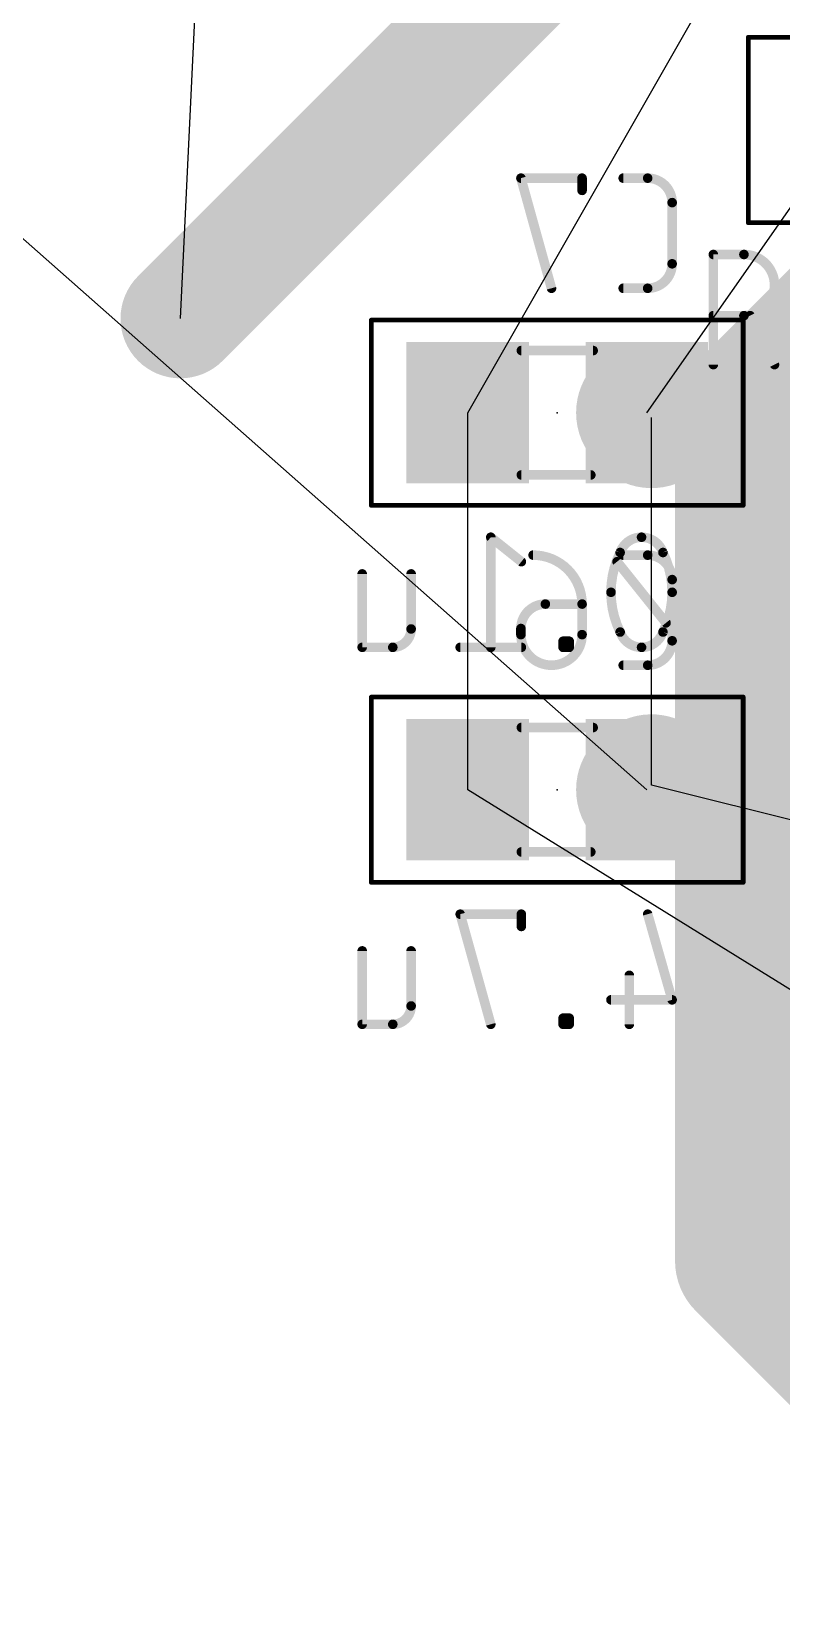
# Model space of a CAD drawing. Extents: x -93 to 210, y -228 to 208.
# Drawn here: x 31.42 to 39.38, y -133.75 to -116.96 of the extents above; entities that cross this region are included whole.
import ezdxf

# ---------------------------------------------------------------- set-up
doc = ezdxf.new("R2010")
doc.units = 0
for name, color, linetype in [('1', 12, 'CONTINUOUS'), ('16', 132, 'CONTINUOUS'), ('19', 53, 'CONTINUOUS'), ('24', 53, 'CONTINUOUS'), ('25', 253, 'CONTINUOUS'), ('26', 253, 'CONTINUOUS'), ('28', 253, 'CONTINUOUS'), ('39', 12, 'CONTINUOUS'), ('40', 132, 'CONTINUOUS'), ('52', 253, 'CONTINUOUS')]:
    doc.layers.add(name, color=color, linetype=linetype)

# ---------------------------------------------------------------- blocks, each defined once
blk = doc.blocks.new('RECT')
blk.add_solid([(-0.5, -0.5), (0.5, -0.5), (-0.5, 0.5), (0.5, 0.5)])

msp = doc.modelspace()

# ---------------------------------------------------------------- linework, layer by layer
at = {"layer": '1'}
for points, const_width in [([(37, -116), (33, -120)], 1.27), ([(39, -121), (40.3476, -119.6524)], 1.5), ([(39, -130), (39, -121)], 1.5), ([(42, -133), (39, -130)], 1.5)]:
    msp.add_lwpolyline(points, dxfattribs=dict(at, const_width=const_width))
for points, const_width in [([(32.7755, -119.7755, 1), (33.2245, -120.2245)], 0.635), ([(39.375, -121, 1), (38.625, -121)], 0.75), ([(38.7348, -120.7348, 1), (39.2652, -121.2652)], 0.75), ([(39.2652, -129.7348, 1), (38.7348, -130.2652)], 0.75), ([(38.625, -130, 1), (39.375, -130)], 0.75)]:
    msp.add_lwpolyline(points, format="xyb", dxfattribs=dict(at, const_width=const_width))
at = {"layer": '16', "const_width": 1.5}
for points in [[(37.95, -121), (38, -121.05)], [(38, -124.95), (37.95, -125)]]:
    msp.add_lwpolyline(points, dxfattribs=at)
at = {"layer": '16', "const_width": 0.75}
for points in [[(38.2152, -120.7348, 1), (37.6848, -121.2652)], [(37.7348, -121.3152, 1), (38.2652, -120.7848)], [(38.2652, -125.2152, 1), (37.7348, -124.6848)], [(37.6848, -124.7348, 1), (38.2152, -125.2652)]]:
    msp.add_lwpolyline(points, format="xyb", dxfattribs=at)
at = {"layer": '19'}
for p, q in [((33, -120), (37.1, -35.75)), ((-59.45, -39), (37.95, -125)), ((36.05, -121), (40.05, -114)), ((37.95, -121), (40.05, -118)), ((36.05, -125), (36.05, -121)), ((38, -124.95), (38, -121.05)), ((42.19, -128.81), (36.05, -125)), ((42, -125.95), (38, -124.95))]:
    msp.add_line(p, q, dxfattribs=at)
at = {"layer": '24'}
for p in [(37, -121), (37, -125)]:
    msp.add_point(p, dxfattribs=at)
at = {"layer": '25', "const_width": 0.1016}
for points in [[(38.6565, -120.4892), (38.6565, -119.3208)], [(38.6565, -119.3208), (38.981, -119.3208)], [(38.981, -119.9699), (38.6565, -119.9699)], [(39.3056, -120.4892), (39.0459, -119.9699)]]:
    msp.add_lwpolyline(points, dxfattribs=at)
at = {"layer": '25'}
for points, const_width in [([(38.6819, -119.3208, 1), (38.6311, -119.3208)], 0.0508), ([(38.6565, -119.2954, 1), (38.6565, -119.3462)], 0.0508), ([(38.981, -119.9699, 1), (38.981, -119.3208)], 0.1016), ([(38.981, -119.2954, 1), (38.981, -119.3462)], 0.0508), ([(38.981, -119.3462, 1), (38.981, -119.2954)], 0.0508), ([(38.6565, -119.9445, 1), (38.6565, -119.9953)], 0.0508), ([(38.981, -119.9445, 1), (38.981, -119.9953)], 0.0508), ([(38.981, -119.9953, 1), (38.981, -119.9445)], 0.0508), ([(39.0686, -119.9586, 1), (39.0232, -119.9813)], 0.0508), ([(38.6311, -120.4892, 1), (38.6819, -120.4892)], 0.0508), ([(39.2829, -120.5006, 1), (39.3283, -120.4778)], 0.0508)]:
    msp.add_lwpolyline(points, format="xyb", dxfattribs=dict(at, const_width=const_width))
at = {"layer": '26', "const_width": 0.1016}
for points in [[(37.2634, -118.5108), (36.6143, -118.5108)], [(36.6143, -118.5108), (36.9388, -119.6792)], [(37.2634, -118.6406), (37.2634, -118.5108)], [(37.9596, -118.5108), (37.6999, -118.5108)], [(38.2192, -119.4196), (38.2192, -118.7704)], [(37.6999, -119.6792), (37.9596, -119.6792)], [(37.9596, -122.5108), (37.6999, -122.5108)], [(38.2192, -123.4196), (38.2192, -122.7704)], [(37.2634, -123.0301), (36.8739, -123.0301)], [(37.2634, -123.3546), (37.2634, -123.0301)], [(36.6143, -123.2897), (36.6143, -123.3546)], [(37.6999, -123.6792), (37.9596, -123.6792)]]:
    msp.add_lwpolyline(points, dxfattribs=at)
at = {"layer": '26'}
for points, const_width in [([(36.6143, -118.4854, 1), (36.6143, -118.5362)], 0.0508), ([(36.6387, -118.504, 1), (36.5898, -118.5176)], 0.0508), ([(37.2888, -118.5108, 1), (37.238, -118.5108)], 0.0508), ([(37.2634, -118.5362, 1), (37.2634, -118.4854)], 0.0508), ([(37.6999, -118.4854, 1), (37.6999, -118.5362)], 0.0508), ([(38.2192, -118.7704, 0.4142), (37.9596, -118.5108)], 0.1016), ([(37.9596, -118.4854, 1), (37.9596, -118.5362)], 0.0508), ([(37.9596, -118.5362, 1), (37.9596, -118.4854)], 0.0508), ([(37.238, -118.6406, 1), (37.2888, -118.6406)], 0.0508), ([(38.2446, -118.7704, 1), (38.1938, -118.7704)], 0.0508), ([(38.1938, -118.7704, 1), (38.2446, -118.7704)], 0.0508), ([(37.9596, -119.6792, 0.4142), (38.2192, -119.4196)], 0.1016), ([(38.2446, -119.4196, 1), (38.1938, -119.4196)], 0.0508), ([(38.1938, -119.4196, 1), (38.2446, -119.4196)], 0.0508), ([(36.9144, -119.686, 1), (36.9633, -119.6724)], 0.0508), ([(37.6999, -119.6538, 1), (37.6999, -119.7046)], 0.0508), ([(37.9596, -119.6538, 1), (37.9596, -119.7046)], 0.0508), ([(37.9596, -119.7046, 1), (37.9596, -119.6538)], 0.0508), ([(37.2634, -123.0301, 0.4142), (36.7441, -122.5108)], 0.1016), ([(36.7441, -122.4854, 1), (36.7441, -122.5362)], 0.0508), ([(37.6999, -122.4854, 1), (37.6999, -122.5362)], 0.0508), ([(38.2192, -122.7704, 0.4142), (37.9596, -122.5108)], 0.1016), ([(37.9596, -122.4854, 1), (37.9596, -122.5362)], 0.0508), ([(37.9596, -122.5362, 1), (37.9596, -122.4854)], 0.0508), ([(38.2446, -122.7704, 1), (38.1938, -122.7704)], 0.0508), ([(38.1938, -122.7704, 1), (38.2446, -122.7704)], 0.0508), ([(36.8739, -123.0301, 0.4142), (36.6143, -123.2897)], 0.1016), ([(36.8739, -123.0047, 1), (36.8739, -123.0555)], 0.0508), ([(36.8739, -123.0555, 1), (36.8739, -123.0047)], 0.0508), ([(37.2888, -123.0301, 1), (37.238, -123.0301)], 0.0508), ([(37.238, -123.0301, 1), (37.2888, -123.0301)], 0.0508), ([(37.2634, -123.0555, 1), (37.2634, -123.0047)], 0.0508), ([(36.6397, -123.2897, 1), (36.5889, -123.2897)], 0.0508), ([(36.5889, -123.2897, 1), (36.6397, -123.2897)], 0.0508), ([(36.6143, -123.3546, 1), (37.2634, -123.3546)], 0.1016), ([(36.6397, -123.3546, 1), (36.5889, -123.3546)], 0.0508), ([(36.5889, -123.3546, 1), (36.6397, -123.3546)], 0.0508), ([(37.2888, -123.3546, 1), (37.238, -123.3546)], 0.0508), ([(37.238, -123.3546, 1), (37.2888, -123.3546)], 0.0508), ([(37.9596, -123.6792, 0.4142), (38.2192, -123.4196)], 0.1016), ([(38.2446, -123.4196, 1), (38.1938, -123.4196)], 0.0508), ([(38.1938, -123.4196, 1), (38.2446, -123.4196)], 0.0508), ([(37.6999, -123.6538, 1), (37.6999, -123.7046)], 0.0508), ([(37.9596, -123.6538, 1), (37.9596, -123.7046)], 0.0508), ([(37.9596, -123.7046, 1), (37.9596, -123.6538)], 0.0508)]:
    msp.add_lwpolyline(points, format="xyb", dxfattribs=dict(at, const_width=const_width))
at = {"layer": '28', "const_width": 0.1016}
for points in [[(36.619, -122.5804), (36.2945, -122.3208)], [(36.2945, -122.3208), (36.2945, -123.4892)], [(38.1543, -123.2296), (37.635, -122.5804)], [(34.9299, -123.4892), (34.9299, -122.7103)], [(35.4492, -122.7103), (35.4492, -123.2945)], [(37.127, -123.4243), (37.0621, -123.4243)], [(37.0621, -123.4243), (37.0621, -123.4892)], [(37.127, -123.4892), (37.127, -123.4243)], [(35.2545, -123.4892), (34.9299, -123.4892)], [(36.619, -123.4892), (35.9699, -123.4892)], [(37.0621, -123.4892), (37.127, -123.4892)], [(36.619, -126.3208), (35.9699, -126.3208)], [(35.9699, -126.3208), (36.2945, -127.4892)], [(36.619, -126.4506), (36.619, -126.3208)], [(37.9596, -126.3208), (38.2192, -127.2296)], [(34.9299, -127.4892), (34.9299, -126.7103)], [(35.4492, -126.7103), (35.4492, -127.2945)], [(37.7648, -126.9699), (37.7648, -127.4892)], [(38.2192, -127.2296), (37.5701, -127.2296)], [(35.2545, -127.4892), (34.9299, -127.4892)], [(37.127, -127.4243), (37.0621, -127.4243)], [(37.0621, -127.4243), (37.0621, -127.4892)], [(37.0621, -127.4892), (37.127, -127.4892)], [(37.127, -127.4892), (37.127, -127.4243)]]:
    msp.add_lwpolyline(points, dxfattribs=at)
at = {"layer": '28'}
for points, const_width in [([(36.3103, -122.301, 1), (36.2786, -122.3406)], 0.0508), ([(36.3199, -122.3208, 1), (36.2691, -122.3208)], 0.0508), ([(37.8946, -122.3208, 0.3205), (37.6675, -122.4831)], 0.1016), ([(38.1218, -122.4831, 0.3205), (37.8946, -122.3208)], 0.1016), ([(37.8946, -122.2954, 1), (37.8946, -122.3462)], 0.0508), ([(37.8946, -122.3462, 1), (37.8946, -122.2954)], 0.0508), ([(36.6031, -122.6003, 1), (36.6349, -122.5606)], 0.0508), ([(37.6675, -122.4831, 0.1139), (37.5701, -122.905)], 0.1016), ([(37.6548, -122.5646, 1), (37.6152, -122.5963)], 0.0508), ([(37.6434, -122.4748, 1), (37.6915, -122.4913)], 0.0508), ([(37.6903, -122.4942, 1), (37.6446, -122.4719)], 0.0508), ([(38.1447, -122.4719, 1), (38.099, -122.4942)], 0.0508), ([(38.2192, -122.905, 0.1139), (38.1218, -122.4831)], 0.1016), ([(38.0978, -122.4913, 1), (38.1459, -122.4748)], 0.0508), ([(34.9553, -122.7103, 1), (34.9045, -122.7103)], 0.0508), ([(35.4746, -122.7103, 1), (35.4238, -122.7103)], 0.0508), ([(37.5701, -122.905, 0.1139), (37.6675, -123.3269)], 0.1016), ([(37.5955, -122.905, 1), (37.5447, -122.905)], 0.0508), ([(37.5447, -122.905, 1), (37.5955, -122.905)], 0.0508), ([(38.1218, -123.3269, 0.1139), (38.2192, -122.905)], 0.1016), ([(38.2446, -122.905, 1), (38.1938, -122.905)], 0.0508), ([(38.1938, -122.905, 1), (38.2446, -122.905)], 0.0508), ([(35.2545, -123.4892, 0.4142), (35.4492, -123.2945)], 0.1016), ([(35.4746, -123.2945, 1), (35.4238, -123.2945)], 0.0508), ([(38.1345, -123.2454, 1), (38.1741, -123.2137)], 0.0508), ([(35.4238, -123.2945, 1), (35.4746, -123.2945)], 0.0508), ([(37.0621, -123.3989, 1), (37.0621, -123.4497)], 0.0508), ([(37.0875, -123.4243, 1), (37.0367, -123.4243)], 0.0508), ([(37.1524, -123.4243, 1), (37.1016, -123.4243)], 0.0508), ([(37.127, -123.4497, 1), (37.127, -123.3989)], 0.0508), ([(37.6915, -123.3187, 1), (37.6434, -123.3352)], 0.0508), ([(37.6675, -123.3269, 0.3205), (37.8946, -123.4892)], 0.1016), ([(37.6446, -123.3381, 1), (37.6903, -123.3158)], 0.0508), ([(37.8946, -123.4892, 0.3205), (38.1218, -123.3269)], 0.1016), ([(38.099, -123.3158, 1), (38.1447, -123.3381)], 0.0508), ([(38.1459, -123.3352, 1), (38.0978, -123.3187)], 0.0508), ([(34.9299, -123.4638, 1), (34.9299, -123.5146)], 0.0508), ([(34.9045, -123.4892, 1), (34.9553, -123.4892)], 0.0508), ([(35.2545, -123.4638, 1), (35.2545, -123.5146)], 0.0508), ([(35.2545, -123.5146, 1), (35.2545, -123.4638)], 0.0508), ([(35.9699, -123.4638, 1), (35.9699, -123.5146)], 0.0508), ([(36.2691, -123.4892, 1), (36.3199, -123.4892)], 0.0508), ([(36.619, -123.5146, 1), (36.619, -123.4638)], 0.0508), ([(37.0621, -123.4638, 1), (37.0621, -123.5146)], 0.0508), ([(37.0367, -123.4892, 1), (37.0875, -123.4892)], 0.0508), ([(37.1016, -123.4892, 1), (37.1524, -123.4892)], 0.0508), ([(37.127, -123.5146, 1), (37.127, -123.4638)], 0.0508), ([(37.8946, -123.4638, 1), (37.8946, -123.5146)], 0.0508), ([(37.8946, -123.5146, 1), (37.8946, -123.4638)], 0.0508), ([(35.9699, -126.2954, 1), (35.9699, -126.3462)], 0.0508), ([(35.9944, -126.314, 1), (35.9454, -126.3276)], 0.0508), ([(36.6444, -126.3208, 1), (36.5936, -126.3208)], 0.0508), ([(36.619, -126.3462, 1), (36.619, -126.2954)], 0.0508), ([(37.984, -126.3138, 1), (37.9351, -126.3278)], 0.0508), ([(36.5936, -126.4506, 1), (36.6444, -126.4506)], 0.0508), ([(34.9553, -126.7103, 1), (34.9045, -126.7103)], 0.0508), ([(35.4746, -126.7103, 1), (35.4238, -126.7103)], 0.0508), ([(37.7902, -126.9699, 1), (37.7394, -126.9699)], 0.0508), ([(35.2545, -127.4892, 0.4142), (35.4492, -127.2945)], 0.1016), ([(35.4746, -127.2945, 1), (35.4238, -127.2945)], 0.0508), ([(35.4238, -127.2945, 1), (35.4746, -127.2945)], 0.0508), ([(37.5701, -127.2042, 1), (37.5701, -127.255)], 0.0508), ([(38.1948, -127.2365, 1), (38.2436, -127.2226)], 0.0508), ([(38.2192, -127.255, 1), (38.2192, -127.2042)], 0.0508), ([(34.9299, -127.4638, 1), (34.9299, -127.5146)], 0.0508), ([(34.9045, -127.4892, 1), (34.9553, -127.4892)], 0.0508), ([(35.2545, -127.4638, 1), (35.2545, -127.5146)], 0.0508), ([(35.2545, -127.5146, 1), (35.2545, -127.4638)], 0.0508), ([(36.27, -127.496, 1), (36.3189, -127.4824)], 0.0508), ([(37.0621, -127.3989, 1), (37.0621, -127.4497)], 0.0508), ([(37.0875, -127.4243, 1), (37.0367, -127.4243)], 0.0508), ([(37.0621, -127.4638, 1), (37.0621, -127.5146)], 0.0508), ([(37.0367, -127.4892, 1), (37.0875, -127.4892)], 0.0508), ([(37.1524, -127.4243, 1), (37.1016, -127.4243)], 0.0508), ([(37.1016, -127.4892, 1), (37.1524, -127.4892)], 0.0508), ([(37.127, -127.4497, 1), (37.127, -127.3989)], 0.0508), ([(37.127, -127.5146, 1), (37.127, -127.4638)], 0.0508), ([(37.7394, -127.4892, 1), (37.7902, -127.4892)], 0.0508)]:
    msp.add_lwpolyline(points, format="xyb", dxfattribs=dict(at, const_width=const_width))
at = {"layer": '39', "const_width": 0.0508}
for points in [[(39.027, -118.983), (39.027, -117.017)], [(39.027, -117.017), (42.973, -117.017)], [(42.973, -118.983), (39.027, -118.983)]]:
    msp.add_lwpolyline(points, dxfattribs=at)
at = {"layer": '39', "const_width": 0.0254}
for points in [[(39.0397, -117.017, 1), (39.0143, -117.017)], [(39.027, -117.0043, 1), (39.027, -117.0297)], [(39.027, -118.9703, 1), (39.027, -118.9957)], [(39.0143, -118.983, 1), (39.0397, -118.983)]]:
    msp.add_lwpolyline(points, format="xyb", dxfattribs=at)
at = {"layer": '40', "const_width": 0.0508}
for points in [[(38.973, -120.017), (35.027, -120.017)], [(35.027, -120.017), (35.027, -121.983)], [(38.973, -121.983), (38.973, -120.017)], [(35.027, -121.983), (38.973, -121.983)], [(38.973, -124.017), (35.027, -124.017)], [(35.027, -124.017), (35.027, -125.983)], [(38.973, -125.983), (38.973, -124.017)], [(35.027, -125.983), (38.973, -125.983)]]:
    msp.add_lwpolyline(points, dxfattribs=at)
at = {"layer": '40', "const_width": 0.0254}
for points in [[(35.027, -120.0043, 1), (35.027, -120.0297)], [(35.0397, -120.017, 1), (35.0143, -120.017)], [(38.9857, -120.017, 1), (38.9603, -120.017)], [(38.973, -120.0297, 1), (38.973, -120.0043)], [(35.027, -121.9703, 1), (35.027, -121.9957)], [(35.0143, -121.983, 1), (35.0397, -121.983)], [(38.9603, -121.983, 1), (38.9857, -121.983)], [(38.973, -121.9957, 1), (38.973, -121.9703)], [(35.027, -124.0043, 1), (35.027, -124.0297)], [(35.0397, -124.017, 1), (35.0143, -124.017)], [(38.9857, -124.017, 1), (38.9603, -124.017)], [(38.973, -124.0297, 1), (38.973, -124.0043)], [(35.027, -125.9703, 1), (35.027, -125.9957)], [(35.0143, -125.983, 1), (35.0397, -125.983)], [(38.9603, -125.983, 1), (38.9857, -125.983)], [(38.973, -125.9957, 1), (38.973, -125.9703)]]:
    msp.add_lwpolyline(points, format="xyb", dxfattribs=at)
at = {"layer": '52', "const_width": 0.1016}
for points in [[(37.381, -120.34), (36.619, -120.34)], [(37.356, -121.66), (36.619, -121.66)], [(37.381, -124.34), (36.619, -124.34)], [(37.356, -125.66), (36.619, -125.66)]]:
    msp.add_lwpolyline(points, dxfattribs=at)
at = {"layer": '52', "const_width": 0.0508}
for points in [[(36.619, -120.3146, 1), (36.619, -120.3654)], [(37.381, -120.3654, 1), (37.381, -120.3146)], [(36.619, -121.6346, 1), (36.619, -121.6854)], [(37.356, -121.6854, 1), (37.356, -121.6346)], [(36.619, -124.3146, 1), (36.619, -124.3654)], [(37.381, -124.3654, 1), (37.381, -124.3146)], [(36.619, -125.6346, 1), (36.619, -125.6854)], [(37.356, -125.6854, 1), (37.356, -125.6346)]]:
    msp.add_lwpolyline(points, format="xyb", dxfattribs=at)

# ---------------------------------------------------------------- block references
at = {"layer": '16', "xscale": 1.3, "yscale": 1.5, "rotation": 180}
for p in [(36.05, -121), (37.95, -121), (36.05, -125), (37.95, -125)]:
    msp.add_blockref('RECT', p, dxfattribs=at)
at = {"layer": '52', "xscale": 0.7501, "yscale": 1.4501, "rotation": 180}
for p in [(36.2694, -120.9989), (37.7172, -120.9989), (36.2694, -124.9989), (37.7172, -124.9989)]:
    msp.add_blockref('RECT', p, dxfattribs=at)

doc.saveas('drawing.dxf')
